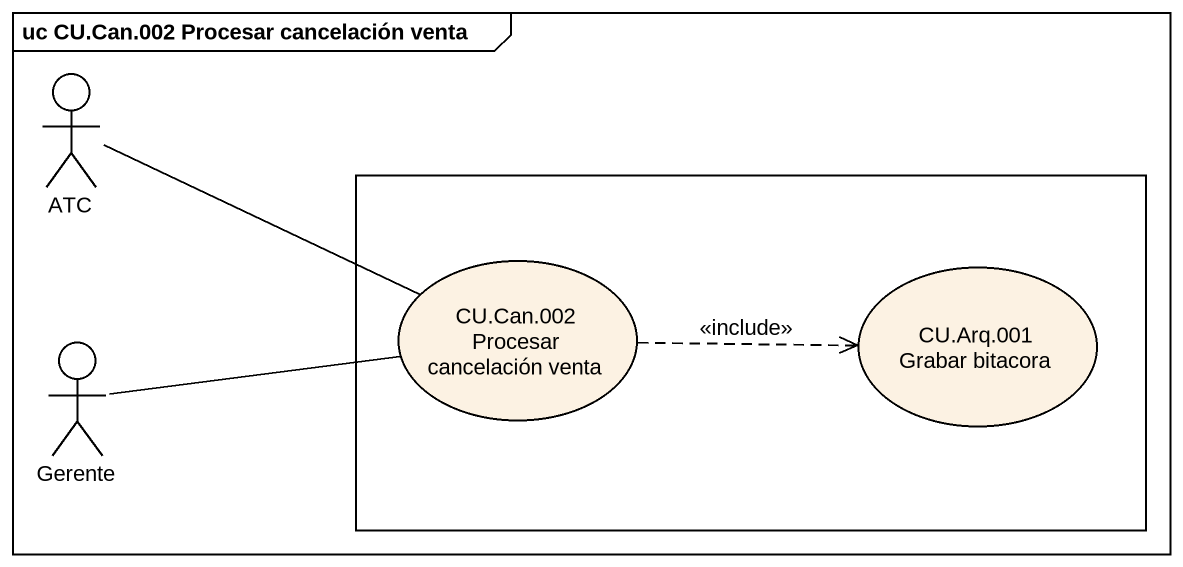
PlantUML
@startuml
mainframe uc CU.Can.002 Procesar cancelación venta
actor ATC
rectangle " " as rectangle1 {
  usecase "CU.Can.002 Procesar cancelación venta" as CU_Can_002_Procesar
  usecase "CU.Arq.001 Grabar bitacora" as CU_Arq_001_Grabar_bitacora
}
actor Gerente
ATC -right- CU_Can_002_Procesar
CU_Can_002_Procesar .right.> CU_Arq_001_Grabar_bitacora : <<include>>
Gerente -right- CU_Can_002_Procesar
@enduml
